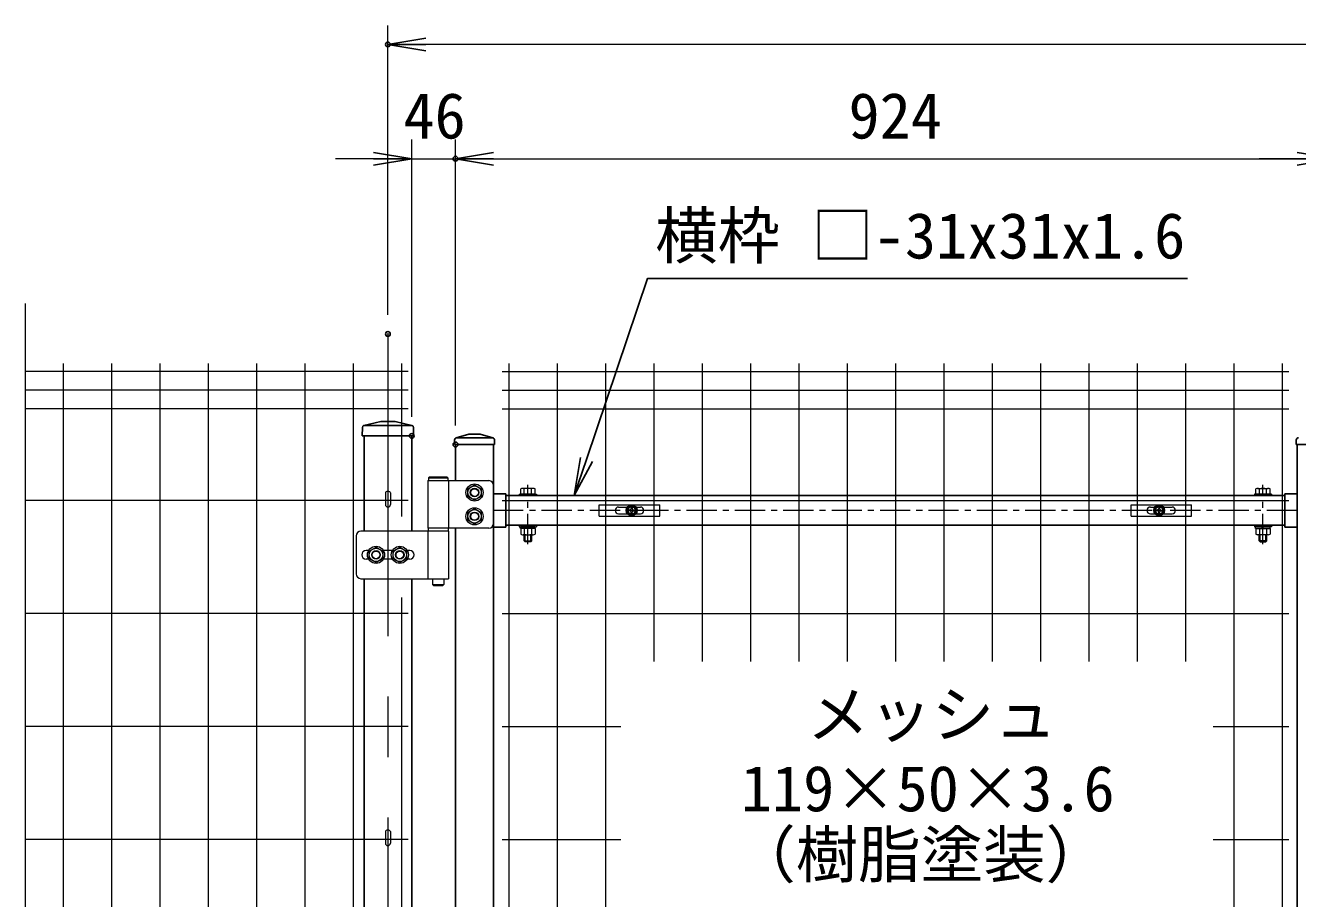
# Model space of a CAD drawing. Units: millimetres, scale not verified. Extents: x -4200 to 4200, y -2970 to 2970.
# Drawn here: x -50 to 1286, y 831 to 1748 of the extents above; entities that cross this region are included whole.
import ezdxf
from ezdxf.enums import TextEntityAlignment as Align

# ---------------------------------------------------------------- set-up
doc = ezdxf.new("R2010")
doc.units = ezdxf.units.MM
doc.header["$LTSCALE"] = 10
doc.header["$PDMODE"] = 32
doc.header["$PDSIZE"] = 5
doc.linetypes.add('USER1', pattern=[50.8, 31.75, -6.35, 6.35, -6.35])
for name, color, linetype, lineweight in [('0-1_D-STR3', 3, 'Continuous', 13), ('0-2_D-BMK', 2, 'USER1', 13), ('0-3_D-STR1', 1, 'Continuous', 25), ('0-6_D-STR-TXT', 7, 'Continuous', 25), ('0-7_D-STR-DIM', 7, 'Continuous', 13), ('0-8_0', 7, 'Continuous', 25), ('0-9_Defpoints', 6, 'Continuous', 25), ('0-B_D-STR2', 7, 'Continuous', 13)]:
    doc.layers.add(name, color=color, linetype=linetype, lineweight=lineweight)
doc.styles.add('ＭＳ ゴシック', font='')
doc.styles.get('ＭＳ ゴシック').set_extended_font_data('MS Gothic')

# ---------------------------------------------------------------- blocks, each defined once
blk = doc.blocks.new('_Open')
at = {"layer": '0-8_0'}
blk.add_line((-10, 1.667), (0, 0), dxfattribs=at)
blk.add_lwpolyline([(-10, -1.667), (0, 0), (-10, 0)], dxfattribs=at)
blk = doc.blocks.new('U7')
at = {"layer": '0-1_D-STR3'}
for p, q in [((-190, 18770), (450, 18770)), ((-190, 18770), (-190, 18270)), ((-172, 18810), (-182, 18800)), ((-182, 18800), (-182, 18770)), ((-182, 18770), (18, 18770)), ((-172, 18810), (8, 18810)), ((8, 18810), (18, 18800)), ((26, 18770), (26, 18270)), ((500, 18720), (500, 18320)), ((770, 18628.5), (770, 18612.5)), ((770, 18628.5), (950, 18628.5)), ((770, 18612.5), (950, 18612.5)), ((785, 18628.5), (785, 18683)), ((935, 18628.5), (785, 18628.5)), ((916.3, 18688.5), (803.8, 18688.5)), ((822.5, 18628.5), (822.5, 18683)), ((897.5, 18628.5), (897.5, 18683)), ((935, 18628.5), (935, 18683)), ((950, 18628.5), (950, 18612.5)), ((8490, 18628.5), (8490, 18612.5)), ((8670, 18628.5), (8490, 18628.5)), ((8670, 18612.5), (8490, 18612.5)), ((8505, 18628.5), (8505, 18683)), ((8505, 18628.5), (8655, 18628.5)), ((8523.7, 18688.5), (8636.2, 18688.5)), ((8542.5, 18628.5), (8542.5, 18683)), ((8617.5, 18628.5), (8617.5, 18683)), ((8655, 18628.5), (8655, 18683)), ((8670, 18628.5), (8670, 18612.5)), ((-944, 18190), (-944, 17790)), ((26, 18240), (-894, 18240)), ((450, 18270), (-190, 18270)), ((-190, 18240), (-190, 17740)), ((23, 18270), (-187, 18270)), ((-187, 18270), (-187, 18240)), ((23, 18240), (-187, 18240)), ((23, 18270), (23, 18240)), ((26, 18240), (26, 17740)), ((770, 18302.5), (770, 18286.5)), ((770, 18302.5), (950, 18302.5)), ((770, 18286.5), (950, 18286.5)), ((785, 18266.5), (785, 18207)), ((803.8, 18201.5), (916.3, 18201.5)), ((820, 18138.5), (820, 18201.5)), ((822.5, 18266.5), (822.5, 18207)), ((830, 18128.5), (830, 18201.5)), ((863.8, 18266.5), (852.2, 18286.5)), ((870.7, 18266.5), (859.2, 18286.5)), ((890, 18128.5), (890, 18201.5)), ((897.5, 18266.5), (897.5, 18207)), ((900, 18138.5), (900, 18201.5)), ((935, 18266.5), (935, 18207)), ((950, 18302.5), (950, 18286.5)), ((8490, 18302.5), (8490, 18286.5)), ((8670, 18302.5), (8490, 18302.5)), ((8670, 18286.5), (8490, 18286.5)), ((8505, 18266.5), (8505, 18207)), ((8636.2, 18201.5), (8523.7, 18201.5)), ((8540, 18138.5), (8540, 18201.5)), ((8542.5, 18266.5), (8542.5, 18207)), ((8550, 18128.5), (8550, 18201.5)), ((8569.3, 18266.5), (8580.9, 18286.5)), ((8576.2, 18266.5), (8587.8, 18286.5)), ((8610, 18128.5), (8610, 18201.5)), ((8617.5, 18266.5), (8617.5, 18207)), ((8620, 18138.5), (8620, 18201.5)), ((8655, 18266.5), (8655, 18207)), ((8670, 18302.5), (8670, 18286.5)), ((820, 18138.5), (830, 18128.5)), ((820, 18138.5), (900, 18138.5)), ((890, 18128.5), (830, 18128.5)), ((890, 18128.5), (900, 18138.5)), ((8550, 18128.5), (8540, 18138.5)), ((8620, 18138.5), (8540, 18138.5)), ((8550, 18128.5), (8610, 18128.5)), ((8620, 18138.5), (8610, 18128.5)), ((-885, 17990), (-884.9, 17990)), ((-813, 18035), (-840, 18035)), ((-813, 17945), (-840, 17945)), ((-563, 18035), (-657.1, 18035)), ((-563, 17945), (-657.1, 17945)), ((-380, 18035), (-407.1, 18035)), ((-380, 17945), (-407.1, 17945)), ((-335, 17990), (-334.9, 17990)), ((-894, 17740), (26, 17740)), ((-142, 17740), (-142, 17680)), ((-142, 17680), (-22, 17680)), ((-132, 17670), (-142, 17680)), ((-132, 17670), (-32, 17670)), ((-32, 17670), (-22, 17680)), ((-22, 17740), (-22, 17680))]:
    blk.add_line(p, q, dxfattribs=at)
for points in [[(-182, 18800), (18, 18800), (18, 18770)], [(937, 18266.5), (783, 18266.5), (783, 18286.5)], [(937, 18266.5), (937, 18286.5), (783, 18286.5)], [(8503, 18266.5), (8657, 18266.5), (8657, 18286.5)], [(8503, 18266.5), (8503, 18286.5), (8657, 18286.5)]]:
    blk.add_lwpolyline(points, dxfattribs=at)
for points in [[(300, 18726), (370.2, 18685.5), (370.2, 18604.5), (300, 18564), (229.9, 18604.5), (229.9, 18685.5)], [(300, 18476), (370.2, 18435.5), (370.2, 18354.5), (300, 18314), (229.9, 18354.5), (229.9, 18435.5)], [(-735, 18071), (-664.9, 18030.5), (-664.9, 17949.5), (-735, 17909), (-805.2, 17949.5), (-805.2, 18030.5)], [(-485, 18071), (-414.9, 18030.5), (-414.9, 17949.5), (-485, 17909), (-555.2, 17949.5), (-555.2, 18030.5)]]:
    blk.add_lwpolyline(points, close=True, dxfattribs=at)
for centre, radius in [((300, 18645), 90), ((300, 18645), 70.3), ((300, 18645), 45), ((300, 18645), 40), ((300, 18395), 90), ((300, 18395), 70.3), ((300, 18395), 45), ((300, 18395), 40), ((-735, 17990), 90), ((-735, 17990), 70.3), ((-485, 17990), 90), ((-485, 17990), 70.3), ((-735, 17990), 45), ((-735, 17990), 40), ((-485, 17990), 45), ((-485, 17990), 40)]:
    blk.add_circle(centre, radius, dxfattribs=at)
for centre, radius, start, end in [((450, 18720), 50, 0, 90), ((803.8, 18654), 34.5, 57.13278, 122.86722), ((860, 18558.6), 129.9, 73.22135, 106.77865), ((916.3, 18654), 34.5, 57.13278, 122.86722), ((8523.7, 18654), 34.5, 57.13278, 122.86722), ((8580, 18558.6), 129.9, 73.22135, 106.77865), ((8636.2, 18654), 34.5, 57.13278, 122.86722), ((450, 18320), 50, 270, 0), ((-894, 18190), 50, 90, 180), ((803.8, 18236), 34.5, 237.13278, 302.86722), ((860, 18331.4), 129.9, 253.22135, 286.77865), ((916.3, 18236), 34.5, 237.13278, 302.86722), ((8523.7, 18236), 34.5, 237.13278, 302.86722), ((8580, 18331.4), 129.9, 253.22135, 286.77865), ((8636.2, 18236), 34.5, 237.13278, 302.86722), ((-840, 17990), 45, 90, 180), ((-840, 17990), 45, 180, 270), ((-380, 17990), 45, 0, 90), ((-380, 17990), 45, 270, 0), ((-894, 17790), 50, 180, 270)]:
    blk.add_arc(centre, radius, start, end, dxfattribs=at)
at = {"layer": '0-2_D-BMK'}
for p, q in [((860, 18104), (860, 18724.9)), ((8580, 18104), (8580, 18724.9)), ((8940, 18457.5), (500, 18457.5))]:
    blk.add_line(p, q, dxfattribs=at)
at = {"layer": '0-3_D-STR1'}
for p, q in [((106.9, 19219), (240, 19260)), ((360, 19260), (240, 19260)), ((493.1, 19219), (360, 19260)), ((90, 19196), (90, 19150)), ((510, 19150), (90, 19150)), ((100, 19150), (100, 18770.2)), ((489.6, 19220), (114, 19220)), ((500, 19150), (500, 300)), ((510, 19196), (510, 19150)), ((8930, 19196), (8930, 19150)), ((9350, 19150), (8930, 19150)), ((8940, 19150), (8940, 10902.5)), ((500, 18632.5), (630, 18632.5)), ((630, 18632.5), (630, 18282.5)), ((8810, 18612.5), (630, 18612.5)), ((8940, 18632.5), (8810, 18632.5)), ((8810, 18632.5), (8810, 18282.5)), ((100, 18270.2), (100, 2655)), ((500, 18282.5), (630, 18282.5)), ((8810, 18302.5), (630, 18302.5)), ((8940, 18282.5), (8810, 18282.5))]:
    blk.add_line(p, q, dxfattribs=at)
for centre, start, end in [((114, 19196), 90, 180), ((486, 19196), 0, 72.84994), ((8954, 19196), 90, 180)]:
    blk.add_arc(centre, 24, start, end, dxfattribs=at)
at = {"layer": '0-9_Defpoints'}
for centre in [(1950, 18457.5), (7490, 18457.5)]:
    blk.add_circle(centre, 40, dxfattribs=at)
blk = doc.blocks.new('A$C1aa64d16')
at = {"layer": '0-1_D-STR3'}
for p, q in [((-339.9, 60), (295.1, 60)), ((-339.9, -60), (-339.9, 60)), ((-137.4, 35), (-45.6, 35)), ((-18.5, 4.2), (-31.5, 3.9)), ((-31.5, 3.9), (-31.5, -4)), ((-4, 31.5), (-4.2, 18.5)), ((-4, 31.5), (4, 31.5)), ((4, 31.5), (4.2, 18.5)), ((18.5, 4.2), (31.5, 3.9)), ((31.5, 3.9), (31.5, -4)), ((45.6, 35), (92.6, 35)), ((-137.4, -35), (-45.6, -35)), ((-18.5, -4.2), (-31.5, -4)), ((-4, -31.5), (-4.2, -18.5)), ((18.5, -4.2), (31.5, -4)), ((45.6, -35), (92.6, -35))]:
    blk.add_line(p, q, dxfattribs=at)
for points in [[(-339.9, -60), (295.1, -60), (295.1, 60)], [(-4, -31.5), (4, -31.5), (4.2, -18.5)]]:
    blk.add_lwpolyline(points, dxfattribs=at)
for radius in [57.5, 52.5]:
    blk.add_circle((0, 0), radius, dxfattribs=at)
for centre, radius, start, end in [((-137.4, 0), 35, 90, 270), ((-19.1, 19), 14.9, 270, 0), ((19.1, 19), 14.9, 180, 270), ((92.6, 0), 35, 270, 90), ((-19.1, -19), 14.9, 0, 90), ((19.1, -19), 14.9, 90, 180)]:
    blk.add_arc(centre, radius, start, end, dxfattribs=at)
blk = doc.blocks.new('A$Cf29bf4b8')
at = {"layer": '0-1_D-STR3'}
for p, q in [((-295.2, 60), (339.8, 60)), ((-295.2, -60), (-295.2, 60)), ((-92.7, 35), (-45.6, 35)), ((-18.5, 4.2), (-31.5, 3.9)), ((-31.5, 3.9), (-31.5, -4)), ((-4, 31.5), (-4.2, 18.5)), ((-4, 31.5), (4, 31.5)), ((4, 31.5), (4.2, 18.5)), ((18.5, 4.2), (31.5, 3.9)), ((31.5, 3.9), (31.5, -4)), ((45.6, 35), (137.3, 35)), ((-92.7, -35), (-45.6, -35)), ((-18.5, -4.2), (-31.5, -4)), ((-4, -31.5), (-4.2, -18.5)), ((18.5, -4.2), (31.5, -4)), ((45.6, -35), (137.3, -35))]:
    blk.add_line(p, q, dxfattribs=at)
for points in [[(-295.2, -60), (339.8, -60), (339.8, 60)], [(-4, -31.5), (4, -31.5), (4.2, -18.5)]]:
    blk.add_lwpolyline(points, dxfattribs=at)
for radius in [57.5, 52.5]:
    blk.add_circle((0, 0), radius, dxfattribs=at)
for centre, radius, start, end in [((-92.7, 0), 35, 90, 270), ((-19.1, 19), 14.9, 270, 0), ((19.1, 19), 14.9, 180, 270), ((137.3, 0), 35, 270, 90), ((-19.1, -19), 14.9, 0, 90), ((19.1, -19), 14.9, 90, 180)]:
    blk.add_arc(centre, radius, start, end, dxfattribs=at)
blk = doc.blocks.new('MLeader5')
at = {"layer": '0-6_D-STR-TXT'}
blk.add_line((545.51, 1290.06), (526.41, 1254.29), dxfattribs=at)
for points in [[(539.19, 1292.19), (603.31, 1482.33), (1156.26, 1482.33), (1170.58, 1482.33)], [(532.87, 1294.32), (526.41, 1254.29), (539.19, 1292.19)]]:
    blk.add_lwpolyline(points, dxfattribs=at)

msp = doc.modelspace()

# ---------------------------------------------------------------- linework, layer by layer
at = {"layer": '0-1_D-STR3'}
for p, q in [((328.19, 1257.16), (328.19, 1244.99)), ((333.39, 1257.16), (333.39, 1244.99)), ((328.18, 901.23), (328.18, 889.06)), ((333.38, 901.23), (333.38, 889.06))]:
    msp.add_line(p, q, dxfattribs=at)
for centre in [(330.79, 1244.99), (330.78, 889.06)]:
    msp.add_arc(centre, 2.6, 180, 0, dxfattribs=at)
for centre in [(330.79, 1257.14), (330.78, 901.22)]:
    msp.add_ellipse(centre, major_axis=(-2.6, 0), ratio=0.649974, start_param=3.1415927, end_param=6.2831853, dxfattribs=at)
at = {"layer": '0-2_D-BMK'}
msp.add_line((330.78, 1424.07), (330.78, -941.19), dxfattribs=at)
at = {"layer": '0-3_D-STR1'}
for p, q in [((303.94, 1325.99), (303.78, 1316.99)), ((303.94, 1325.99), (303.78, 1316.99)), ((323.28, 1331.99), (305.49, 1327.9)), ((323.28, 1331.99), (305.49, 1327.9)), ((355.7, 1327.99), (305.87, 1327.99)), ((323.28, 1331.99), (338.28, 1331.99)), ((338.28, 1331.99), (323.28, 1331.99)), ((338.28, 1331.99), (356.07, 1327.9)), ((338.28, 1331.99), (356.07, 1327.9)), ((357.63, 1325.99), (357.78, 1316.99)), ((303.78, 1316.99), (357.78, 1316.99)), ((357.78, 1316.99), (303.78, 1316.99)), ((305.78, 1316.99), (305.78, 1216.99)), ((355.78, 1316.99), (355.78, 1216.99)), ((305.78, 1166.99), (305.78, -394.51)), ((355.78, 1166.99), (355.78, -394.51))]:
    msp.add_line(p, q, dxfattribs=at)
for centre, start, end in [((305.94, 1325.95), 102.93782, 179), ((305.94, 1325.95), 102.93782, 179), ((355.63, 1325.95), 1, 77.06218)]:
    msp.add_arc(centre, 2, start, end, dxfattribs=at)
at = {"layer": '0-7_D-STR-DIM'}
for p, q in [((330.78, 1444.07), (330.78, 1748.23)), ((2290.78, 1728.23), (370.78, 1728.23)), ((355.78, 1336.99), (355.78, 1628.23)), ((401.78, 1327.99), (401.78, 1628.23)), ((401.78, 1327.99), (401.78, 1628.23)), ((315.78, 1608.23), (275.78, 1608.23)), ((355.78, 1608.23), (401.78, 1608.23)), ((441.78, 1608.23), (1285.78, 1608.23)), ((441.78, 1608.23), (481.78, 1608.23)), ((1285.78, 1608.23), (1245.78, 1608.23))]:
    msp.add_line(p, q, dxfattribs=at)
at = {"layer": '0-9_Defpoints'}
for p in [(330.78, 1728.23), (401.78, 1608.23), (330.78, 1424.07), (355.78, 1316.99), (401.78, 1307.99)]:
    msp.add_point(p, dxfattribs=at)
at = {"layer": '0-B_D-STR2'}
for p, q in [((-49.9, 414.14), (-49.9, 1455.99)), ((-10.41, 1392.99), (-10.41, -577.01)), ((40.36, 1392.99), (40.36, -577.01)), ((91.13, 1392.99), (91.13, -577.01)), ((141.9, 1392.99), (141.9, -577.01)), ((192.67, 1392.99), (192.67, -577.01)), ((243.44, 1392.99), (243.44, -577.01)), ((294.21, 1392.99), (294.21, -577.01)), ((344.98, 1392.99), (344.98, 1232.19)), ((457.62, 1392.99), (457.62, -577.01)), ((508.39, 1392.99), (508.39, -577.01)), ((559.16, 1392.99), (559.16, -577.01)), ((609.93, 1392.99), (609.93, 1079.88)), ((660.7, 1392.99), (660.7, 1079.88)), ((711.47, 1392.99), (711.47, 1079.88)), ((762.24, 1392.99), (762.24, 1079.88)), ((813.01, 1392.99), (813.01, 1079.88)), ((863.78, 1392.99), (863.78, 1079.88)), ((914.55, 1392.99), (914.55, 1079.88)), ((965.32, 1392.99), (965.32, 1079.88)), ((1016.09, 1392.99), (1016.09, 1079.88)), ((1066.86, 1392.99), (1066.86, 1079.88)), ((1117.63, 1392.99), (1117.63, 1079.88)), ((1168.4, 1392.99), (1168.4, 1079.88)), ((1219.17, 1392.99), (1219.17, -577.01)), ((1269.94, 1392.99), (1269.94, -577.01)), ((351.98, 1384.56), (-49.9, 1384.56)), ((450.62, 1384.56), (1276.94, 1384.56)), ((351.98, 1364.99), (-49.9, 1364.99)), ((450.62, 1364.99), (1276.94, 1364.99)), ((351.98, 1345.42), (-49.9, 1345.42)), ((450.62, 1345.42), (1276.94, 1345.42)), ((351.98, 1248.99), (-49.9, 1248.99)), ((450.62, 1248.99), (1276.94, 1248.99)), ((344.98, 1147.15), (344.98, -370.17)), ((351.98, 1130.35), (-49.9, 1130.35)), ((450.62, 1130.35), (1276.94, 1130.35)), ((351.98, 1011.7), (-49.9, 1011.7)), ((450.62, 1011.7), (575.44, 1011.7)), ((1197.63, 1011.7), (1276.94, 1011.7)), ((351.98, 893.06), (-49.9, 893.06)), ((450.62, 893.06), (575.44, 893.06)), ((1197.63, 893.06), (1276.94, 893.06))]:
    msp.add_line(p, q, dxfattribs=at)

# ---------------------------------------------------------------- block references
at = {"layer": '0-6_D-STR-TXT'}
msp.add_blockref('MLeader5', (0, 0), dxfattribs=at)
at = {"layer": '0-7_D-STR-DIM', "xscale": 4, "yscale": 4, "rotation": 180}
for p in [(330.78, 1728.23), (401.78, 1608.23), (401.78, 1608.23)]:
    msp.add_blockref('_Open', p, dxfattribs=at)
at = {"layer": '0-7_D-STR-DIM'}
for name, p, xscale, yscale in [('_Open', (355.78, 1608.23), 4, 4), ('_Open', (1325.78, 1608.23), 4, 4), ('_Open', (1325.78, 1608.23), 4, 4), ('U7', (391.78, -607.01), 0.1, 0.1), ('A$C1aa64d16', (586.78, 1238.74), 0.1, 0.1), ('A$Cf29bf4b8', (1140.78, 1238.74), 0.1, 0.1)]:
    msp.add_blockref(name, p, dxfattribs=dict(at, xscale=xscale, yscale=yscale))

# ---------------------------------------------------------------- texts
at = {"layer": '0-6_D-STR-TXT', "style": 'ＭＳ ゴシック'}
for s, p in [('横枠 □-31x31x1.6', (611.51, 1488.93)), ('メッシュ', (770.75, 985.97)), ('119×50×3.6', (701.45, 908.15)), ('（樹脂塗装）', (693.51, 838.66))]:
    msp.add_text(s, height=48.09, dxfattribs=at).set_placement(p, align=Align.BOTTOM_LEFT)
at = {"layer": '0-7_D-STR-DIM', "style": 'ＭＳ ゴシック'}
for s, p in [('46', (347.06, 1614.98)), ('924', (814.53, 1614.98))]:
    msp.add_text(s, height=48.09, dxfattribs=at).set_placement(p, align=Align.BOTTOM_LEFT)

doc.saveas('drawing.dxf')
